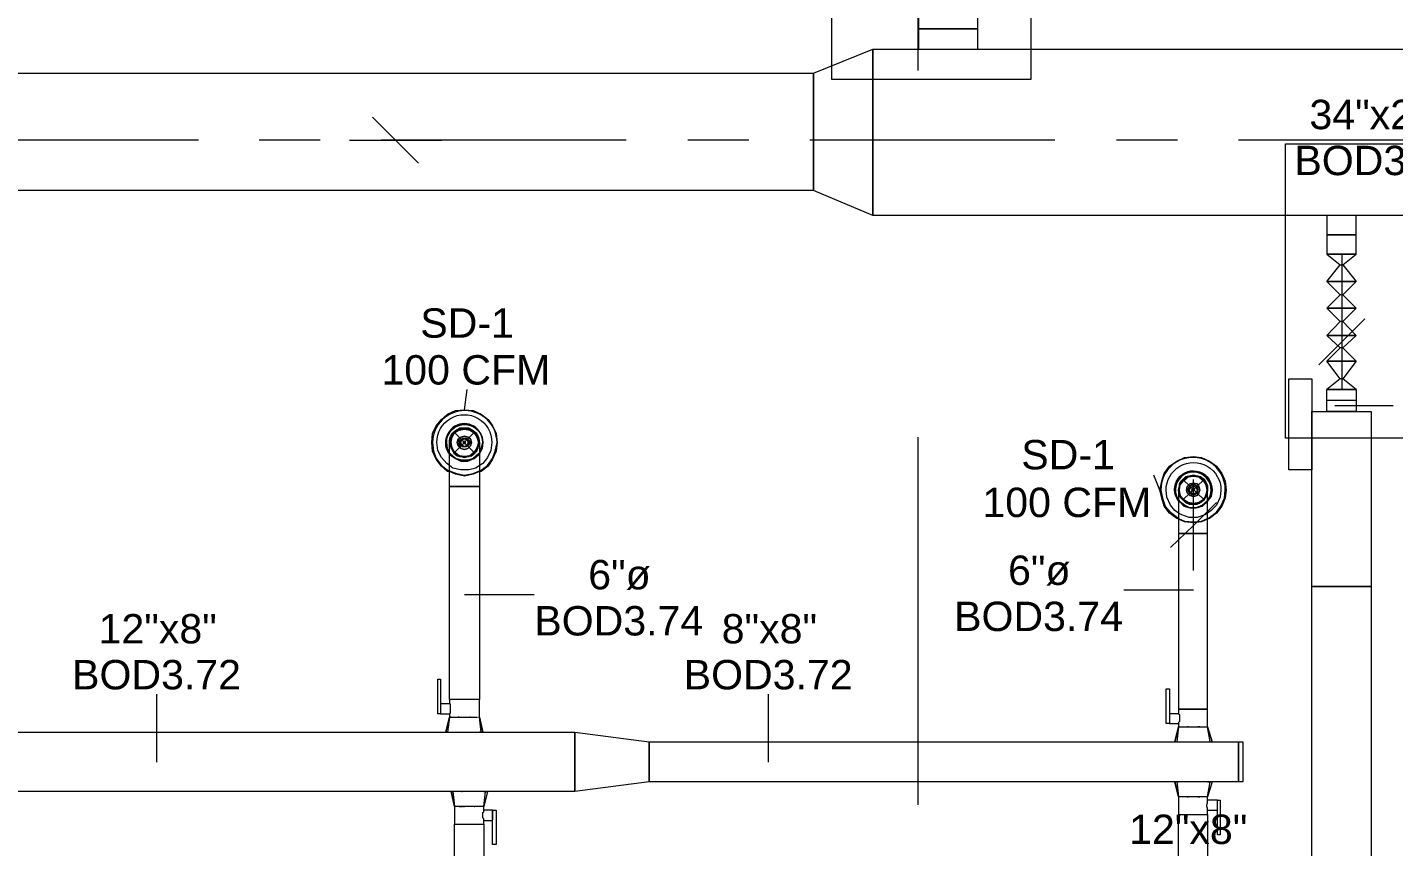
# Model space of a CAD drawing. Header units: metres. Extents: x 98 to 337, y -7 to 53.
# Drawn here: x 112.51 to 119.6, y 40.58 to 44.83 of the extents above; entities that cross this region are included whole.
import ezdxf

# ---------------------------------------------------------------- set-up
doc = ezdxf.new("R2010")
doc.units = ezdxf.units.M
doc.layers.add('HVAC - Ductos', color=5, linetype='Continuous', lineweight=0)
doc.layers.add('PDF_Text', color=7, linetype='Continuous', lineweight=0)
doc.layers.add('PDF_Geometry', color=7, linetype='Continuous', lineweight=0, true_color=0xaaaaaa)
doc.styles.add('PDF Helvetica', font='')
doc.styles.get('PDF Helvetica').set_extended_font_data('Helvetica')

msp = doc.modelspace()

# ---------------------------------------------------------------- linework, layer by layer
at = {"layer": 'HVAC - Ductos', "lineweight": 0}
for points in [[(117.4379, 44.7129), (117.4425, 44.7129), (117.4425, 44.8183), (117.4379, 44.8183), (117.4196, 44.8183), (117.3966, 44.8183), (117.3646, 44.8183), (117.328, 44.8183), (117.2913, 44.8183), (117.25, 44.8183), (117.2134, 44.8183), (117.1813, 44.8183), (117.1584, 44.8183), (117.1447, 44.8183), (117.1355, 44.8183), (117.1355, 44.7129), (117.1401, 44.7129)], [(121.1216, 43.8515), (116.8972, 43.8515), (116.8972, 44.7129), (121.1216, 44.7129)], [(117.1447, 44.7129), (117.1538, 44.7129), (117.1584, 44.7129)], [(117.163, 44.7129), (117.1721, 44.7129), (117.1767, 44.7129)], [(117.1859, 44.7129), (117.1951, 44.7129), (117.2042, 44.7129)], [(117.218, 44.7129), (117.2226, 44.7129), (117.2409, 44.7129)], [(117.2546, 44.7129), (117.2913, 44.7129), (117.3234, 44.7129), (117.328, 44.7129)], [(117.3371, 44.7129), (117.3554, 44.7129), (117.36, 44.7129)], [(117.3738, 44.7129), (117.3829, 44.7129), (117.3921, 44.7129)], [(117.4012, 44.7129), (117.4104, 44.7129), (117.415, 44.7129)], [(117.4196, 44.7129), (117.4287, 44.7129), (117.4333, 44.7129)], [(105.9562, 44.5892), (116.5903, 44.5892), (116.5903, 43.9799), (105.9562, 43.9799)], [(119.3347, 43.5949), (119.4034, 43.5079), (119.2523, 43.5079), (119.3209, 43.5949), (119.3347, 43.5949), (119.4034, 43.6499), (119.4034, 43.7507), (119.3943, 43.7507), (119.3851, 43.7507), (119.3668, 43.7507), (119.3485, 43.7507), (119.3301, 43.7507), (119.3072, 43.7507), (119.2889, 43.7507), (119.2751, 43.7507), (119.2614, 43.7507), (119.2569, 43.7507), (119.2523, 43.7507), (119.2523, 43.6499), (119.4034, 43.6499), (119.2523, 43.6499), (119.3209, 43.5949)], [(119.3347, 43.4392), (119.4034, 43.3704), (119.2523, 43.3704), (119.3209, 43.4392), (119.2523, 43.5079), (119.4034, 43.5079), (119.3347, 43.4392), (119.3209, 43.4392)], [(119.3347, 43.3017), (119.4034, 43.2284), (119.2523, 43.2284), (119.3209, 43.3017), (119.2523, 43.3704), (119.4034, 43.3704), (119.3347, 43.3017), (119.3209, 43.3017)], [(119.3347, 43.1643), (119.4034, 43.0955), (119.2523, 43.0955), (119.3209, 43.1643), (119.2523, 43.2284), (119.4034, 43.2284), (119.3347, 43.1643), (119.3209, 43.1643)], [(119.3209, 43.0039), (119.2523, 43.0955), (119.4034, 43.0955), (119.3347, 43.0039), (119.3209, 43.0039), (119.2523, 42.9489), (119.4034, 42.9489), (119.4034, 42.8939), (119.4034, 42.8344), (119.3989, 42.8344), (119.3897, 42.8344), (119.3759, 42.8344), (119.3622, 42.8344), (119.3439, 42.8344), (119.3301, 42.8344), (119.3072, 42.8344), (119.2889, 42.8344), (119.2751, 42.8344), (119.2614, 42.8344), (119.2569, 42.8344), (119.2523, 42.8344), (119.2523, 42.8939), (119.2523, 42.9489)], [(119.4034, 42.9489), (119.3347, 43.0039)], [(119.2523, 42.8939), (119.2569, 42.8939), (119.2614, 42.8939), (119.2751, 42.8939), (119.2889, 42.8939), (119.3072, 42.8939), (119.3301, 42.8939), (119.3485, 42.8939), (119.3668, 42.8939), (119.3805, 42.8939), (119.3943, 42.8939), (119.4034, 42.8939)], [(119.2751, 42.8939), (119.2935, 42.8939), (119.3072, 42.8939), (119.3301, 42.8939), (119.3485, 42.8939), (119.3668, 42.8939), (119.3805, 42.8939)], [(114.7026, 42.5228), (114.6935, 42.5228), (114.6614, 42.5503), (114.6339, 42.587), (114.6156, 42.6282), (114.611, 42.674), (114.6156, 42.7198), (114.6339, 42.7611), (114.6614, 42.7932), (114.6935, 42.8206), (114.7347, 42.839), (114.7805, 42.8436), (114.8263, 42.839), (114.8676, 42.8206), (114.9042, 42.7932), (114.9271, 42.7611), (114.9455, 42.7198), (114.95, 42.674), (114.9455, 42.6282), (114.9271, 42.587), (114.9042, 42.5503), (114.8676, 42.5228), (114.8584, 42.5228)], [(114.7531, 42.6008), (114.7485, 42.6053), (114.7301, 42.619), (114.7164, 42.6374), (114.7118, 42.6557), (114.7072, 42.674), (114.7118, 42.6924), (114.7164, 42.7107), (114.7301, 42.7244), (114.7439, 42.7382), (114.7622, 42.7428), (114.7805, 42.7474), (114.7989, 42.7428), (114.8171, 42.7382), (114.8309, 42.7244), (114.8447, 42.7107), (114.8538, 42.6924), (114.8538, 42.674), (114.8538, 42.6557), (114.8447, 42.6374), (114.8309, 42.619)], [(114.7164, 42.7061), (114.7301, 42.7244), (114.7485, 42.7382)], [(114.7255, 42.729), (114.8355, 42.619)], [(114.8355, 42.729), (114.7255, 42.619)], [(114.7485, 42.7428), (114.7531, 42.7428)], [(114.7576, 42.7428), (114.7805, 42.7474), (114.808, 42.7428)], [(114.808, 42.7428), (114.8126, 42.7428)], [(114.8126, 42.7382), (114.8309, 42.7244), (114.8493, 42.7061)], [(114.7118, 42.642), (114.7118, 42.6465), (114.7072, 42.674), (114.7118, 42.697)], [(114.7072, 42.6648), (114.7072, 42.6557), (114.7164, 42.6374), (114.7255, 42.619), (114.7439, 42.6053), (114.7622, 42.6008), (114.7805, 42.5962), (114.7989, 42.6008), (114.8171, 42.6053), (114.8355, 42.619), (114.8447, 42.6374), (114.8538, 42.6557), (114.8538, 42.6648)], [(114.7118, 42.697), (114.7118, 42.7015), (114.7118, 42.7061)], [(114.7301, 42.6236), (114.7164, 42.642)], [(114.8538, 42.6465), (114.8493, 42.642), (114.8355, 42.6236)], [(114.8493, 42.7061), (114.8493, 42.7015), (114.8538, 42.697)], [(114.8493, 42.697), (114.8538, 42.674), (114.8493, 42.6465)], [(114.7301, 42.619), (114.7439, 42.6099), (114.7622, 42.6008), (114.7805, 42.6008), (114.7989, 42.6008), (114.8171, 42.6099), (114.8309, 42.619), (114.8126, 42.6053), (114.808, 42.6008)], [(114.808, 42.6053), (114.7805, 42.6008), (114.7576, 42.6053)], [(118.4825, 42.2754), (118.4734, 42.28), (118.4367, 42.3075), (118.4092, 42.3441), (118.3955, 42.3854), (118.3863, 42.4266), (118.3955, 42.4725), (118.4092, 42.5137), (118.4367, 42.5503), (118.4734, 42.5778), (118.5146, 42.5962), (118.5604, 42.6008), (118.6017, 42.5962), (118.6429, 42.5778), (118.6795, 42.5503), (118.7071, 42.5137), (118.7253, 42.4725), (118.7299, 42.4266), (118.7253, 42.3854), (118.7071, 42.3441), (118.6795, 42.3075), (118.6429, 42.28), (118.6337, 42.2754)], [(114.8584, 42.5549), (114.8401, 42.5411), (114.8034, 42.532), (114.7622, 42.532), (114.7209, 42.5411), (114.7026, 42.5549)], [(114.7026, 42.5274), (114.7393, 42.5137), (114.7805, 42.5045), (114.8263, 42.5137), (114.8584, 42.5274)], [(114.8584, 42.5228), (114.8263, 42.5091), (114.7805, 42.4999), (114.7347, 42.5091), (114.7026, 42.5228)], [(118.3863, 42.4266), (118.3542, 42.5045)], [(118.5283, 42.4953), (118.5283, 42.4999), (118.5329, 42.4999)], [(118.5329, 42.4953), (118.5604, 42.4999), (118.5833, 42.4953)], [(118.5879, 42.4999), (118.5925, 42.4953)], [(118.4871, 42.4541), (118.4871, 42.4587), (118.4917, 42.4587)], [(118.4917, 42.4037), (118.4871, 42.4266), (118.4917, 42.4541)], [(118.4917, 42.4587), (118.5054, 42.4816), (118.5283, 42.4953)], [(118.5054, 42.4816), (118.6154, 42.3762)], [(118.6154, 42.4816), (118.5054, 42.3762)], [(118.5925, 42.4953), (118.6109, 42.4816), (118.6245, 42.4587)], [(118.6291, 42.4587), (118.6291, 42.4541)], [(118.6291, 42.4541), (118.6337, 42.4266), (118.6291, 42.4037), (118.6291, 42.3991), (118.6291, 42.3945)], [(118.4825, 42.4221), (118.4871, 42.4083), (118.4917, 42.3899), (118.5054, 42.3762), (118.5192, 42.3625), (118.5375, 42.3533), (118.5604, 42.3533), (118.5787, 42.3533), (118.5971, 42.3625), (118.6154, 42.3762), (118.6245, 42.3899), (118.6337, 42.4083), (118.6337, 42.4221)], [(118.4917, 42.3945), (118.4871, 42.3991), (118.4871, 42.4037)], [(118.5283, 42.3625), (118.5054, 42.3762), (118.4917, 42.3991)], [(118.6245, 42.3991), (118.6109, 42.3762), (118.5925, 42.3625)], [(118.6337, 42.3075), (118.62, 42.2983), (118.5787, 42.2846), (118.5375, 42.2846), (118.5008, 42.2983), (118.4825, 42.3075)], [(118.5833, 42.3579), (118.5604, 42.3533), (118.5329, 42.3579), (118.5283, 42.3579)], [(118.5925, 42.3579), (118.5879, 42.3579)], [(118.4825, 42.28), (118.5146, 42.2662), (118.5604, 42.2617), (118.6017, 42.2662), (118.6337, 42.28)], [(118.6337, 42.2754), (118.6017, 42.2617), (118.5604, 42.2571), (118.5146, 42.2617), (118.4825, 42.2754)], [(118.4688, 41.1208), (118.4642, 41.1208), (118.4825, 41.1987), (118.4871, 41.1987), (118.4917, 41.1987), (118.5054, 41.1987), (118.5192, 41.1987), (118.5375, 41.1987), (118.5604, 41.1987), (118.5787, 41.1987), (118.5971, 41.1987), (118.6154, 41.1987), (118.6245, 41.1987), (118.6291, 41.1987), (118.6337, 41.1987), (118.6337, 41.2903), (118.6245, 41.2903), (118.6154, 41.2903), (118.5971, 41.2903), (118.5787, 41.2903), (118.5604, 41.2903), (118.5375, 41.2903), (118.5192, 41.2903), (118.5054, 41.2903), (118.4917, 41.2903), (118.4871, 41.2903), (118.4825, 41.2903), (118.4871, 41.2903), (118.4917, 41.2903), (118.5054, 41.2903), (118.5192, 41.2903), (118.5375, 41.2903), (118.5604, 41.2903), (118.5787, 41.2903), (118.5971, 41.2903), (118.6154, 41.2903), (118.6245, 41.2903), (118.6337, 41.2903), (118.6337, 42.2021), (118.6245, 42.2021), (118.6154, 42.2021), (118.5971, 42.2021), (118.5787, 42.2021), (118.5604, 42.2021), (118.5375, 42.2021), (118.5192, 42.2021), (118.5054, 42.2021), (118.4917, 42.2021), (118.4871, 42.2021), (118.4825, 42.2021), (118.4825, 41.2903), (118.4825, 41.2675), (118.4367, 41.2675), (118.4367, 41.2629), (118.4367, 41.2583), (118.4367, 41.2491), (118.4367, 41.2445), (118.4367, 41.2354), (118.4367, 41.2308), (118.4367, 41.2263), (118.4367, 41.2217), (118.4367, 41.2171), (118.4825, 41.2171), (118.4825, 41.1987), (118.4734, 41.1208)], [(114.7805, 41.886), (115.1425, 41.886)], [(114.7026, 41.3179), (114.7072, 41.3179), (114.7072, 41.3133), (114.7072, 41.3087), (114.7072, 41.2995), (114.7072, 41.2903), (114.7072, 41.2812), (114.7072, 41.2766), (114.7072, 41.272), (114.7026, 41.2675)], [(114.6568, 41.2675), (114.7026, 41.2675), (114.7026, 41.2491), (114.7072, 41.2491), (114.7118, 41.2491), (114.7164, 41.2491), (114.7255, 41.2491), (114.7439, 41.2491), (114.7622, 41.2491), (114.7805, 41.2491), (114.7989, 41.2491), (114.8171, 41.2491), (114.8355, 41.2491), (114.8447, 41.2491), (114.8493, 41.2491)], [(114.7026, 41.2491), (114.6935, 41.1712), (114.698, 41.1712), (114.7072, 41.1712)], [(114.7989, 41.1712), (114.8034, 41.1712), (114.8126, 41.1712), (114.8263, 41.1712), (114.8355, 41.1712), (114.8538, 41.1712), (114.863, 41.1712), (114.8676, 41.1712), (114.8584, 41.2491)], [(114.8767, 41.1712), (114.8584, 41.2491), (114.8767, 41.1712)], [(118.4825, 41.2675), (118.4871, 41.2629), (118.4871, 41.2583), (118.4871, 41.2491), (118.4871, 41.2399), (118.4871, 41.2308), (118.4871, 41.2263), (118.4825, 41.2217), (118.4825, 41.2171)], [(114.7118, 41.1712), (114.7255, 41.1712), (114.7301, 41.1712)], [(114.7347, 41.1712), (114.7393, 41.1712), (114.7485, 41.1712), (114.7622, 41.1712)], [(114.7667, 41.1712), (114.7713, 41.1712), (114.7943, 41.1712)], [(114.863, 41.1712), (114.8584, 41.1712)], [(115.3532, 41.1712), (115.7381, 41.1208)], [(118.4825, 41.1987), (118.4642, 41.1208), (118.4688, 41.1208), (118.4734, 41.1208), (118.4871, 41.1208), (118.5054, 41.1208), (118.51, 41.1208), (118.5146, 41.1208), (118.5238, 41.1208), (118.5375, 41.1208), (118.5421, 41.1208)], [(118.6566, 41.1208), (118.6337, 41.1987), (118.6566, 41.1208)], [(118.6475, 41.1208), (118.6337, 41.1987)], [(115.7381, 41.1208), (115.7381, 40.9147)], [(118.5466, 41.1208), (118.5696, 41.1208), (118.5742, 41.1208), (118.5787, 41.1208), (118.5925, 41.1208), (118.6017, 41.1208), (118.6063, 41.1208), (118.6154, 41.1208), (118.6291, 41.1208)], [(118.6337, 41.1208), (118.6429, 41.1208), (118.6475, 41.1208), (118.652, 41.1208), (118.6566, 41.1208), (118.652, 41.1208)], [(115.7381, 40.9147), (115.3532, 40.8643)], [(118.4642, 40.9147), (118.4825, 40.8368), (118.4642, 40.9147)], [(118.5421, 40.9147), (118.5375, 40.9147), (118.5238, 40.9147), (118.5146, 40.9147), (118.51, 40.9147), (118.5054, 40.9147), (118.4871, 40.9147), (118.4734, 40.9147), (118.4825, 40.8368)], [(118.478, 40.9147), (118.4825, 40.9147)], [(118.6337, 40.9147), (118.6429, 40.9147), (118.6475, 40.9147), (118.652, 40.9147), (118.6566, 40.9147), (118.6337, 40.8368), (118.6291, 40.8368), (118.6245, 40.8368), (118.6154, 40.8368), (118.5971, 40.8368), (118.5787, 40.8368), (118.5604, 40.8368), (118.5375, 40.8368), (118.5192, 40.8368), (118.5054, 40.8368), (118.4917, 40.8368), (118.4871, 40.8368), (118.4825, 40.8368), (118.4825, 40.7451), (118.4871, 40.7451), (118.4917, 40.7451), (118.5054, 40.7451), (118.5192, 40.7451), (118.5375, 40.7451), (118.5604, 40.7451), (118.5787, 40.7451), (118.5971, 40.7451), (118.6154, 40.7451), (118.6245, 40.7451), (118.6337, 40.7451), (118.6337, 40.7681), (118.6841, 40.7681), (118.6841, 40.7726), (118.6841, 40.7772), (118.6841, 40.7864), (118.6841, 40.7909), (118.6841, 40.8001), (118.6841, 40.8047), (118.6841, 40.8093), (118.6841, 40.8139)], [(118.6291, 40.9147), (118.6154, 40.9147), (118.6063, 40.9147), (118.6017, 40.9147), (118.5925, 40.9147), (118.5787, 40.9147), (118.5742, 40.9147), (118.5696, 40.9147), (118.5466, 40.9147)], [(118.6841, 40.8185), (118.6337, 40.8185), (118.6337, 40.8368), (118.6475, 40.9147)], [(118.652, 40.9147), (118.6566, 40.9147), (118.6337, 40.8368)], [(114.7301, 40.8643), (114.7209, 40.8643), (114.7164, 40.8643), (114.7118, 40.8643)], [(114.7118, 40.8643), (114.7301, 40.7864), (114.7118, 40.8643)], [(114.7209, 40.8643), (114.7301, 40.7864)], [(114.8813, 40.8643), (114.8905, 40.8643), (114.8951, 40.8643), (114.8996, 40.8643), (114.8813, 40.7864), (114.8767, 40.7864), (114.8721, 40.7864), (114.8584, 40.7864), (114.8447, 40.7864), (114.8263, 40.7864), (114.808, 40.7864), (114.7851, 40.7864), (114.7667, 40.7864), (114.7531, 40.7864), (114.7393, 40.7864), (114.7347, 40.7864), (114.7301, 40.7864), (114.7301, 40.6947), (114.7393, 40.6947), (114.7531, 40.6947), (114.7667, 40.6947), (114.7851, 40.6947), (114.808, 40.6947), (114.8263, 40.6947), (114.8447, 40.6947), (114.8584, 40.6947), (114.8721, 40.6947), (114.8813, 40.6947), (114.8813, 40.7131), (114.9271, 40.7131)], [(114.7531, 40.8643), (114.7347, 40.8643)], [(114.8767, 40.8643), (114.8584, 40.8643), (114.8538, 40.8643), (114.8493, 40.8643), (114.8401, 40.8643), (114.8263, 40.8643), (114.8217, 40.8643), (114.8171, 40.8643), (114.7943, 40.8643), (114.7897, 40.8643), (114.7851, 40.8643), (114.7713, 40.8643), (114.7622, 40.8643), (114.7576, 40.8643)], [(114.7667, 40.8643), (114.7713, 40.8643)], [(114.9271, 40.7681), (114.8813, 40.7681), (114.8813, 40.7864), (114.8905, 40.8643)], [(114.8996, 40.8643), (114.8813, 40.7864)], [(118.6337, 40.7681), (118.6337, 40.7726), (118.6337, 40.7772), (118.6291, 40.7864), (118.6291, 40.7955), (118.6337, 40.8047), (118.6337, 40.8093), (118.6337, 40.8139), (118.6337, 40.8185)], [(114.8813, 40.7131), (114.8813, 40.7177), (114.8813, 40.7222), (114.8767, 40.7268), (114.8767, 40.7359), (114.8767, 40.7451), (114.8767, 40.7543), (114.8813, 40.7589), (114.8813, 40.7635), (114.8813, 40.7681)], [(114.9271, 40.7635), (114.9271, 40.7589), (114.9271, 40.7543), (114.9271, 40.7451), (114.9271, 40.7405), (114.9271, 40.7359), (114.9271, 40.7268), (114.9271, 40.7222), (114.9271, 40.7177)], [(118.4825, 39.5172), (118.4825, 40.7451), (118.4871, 40.7451), (118.4917, 40.7451), (118.5054, 40.7451), (118.5192, 40.7451), (118.5375, 40.7451), (118.5604, 40.7451), (118.5787, 40.7451), (118.5971, 40.7451), (118.6154, 40.7451), (118.6245, 40.7451), (118.6337, 40.7451), (118.6337, 39.5172)], [(114.7301, 39.4668), (114.7301, 40.6947), (114.7393, 40.6947), (114.7531, 40.6947), (114.7667, 40.6947), (114.7851, 40.6947), (114.808, 40.6947), (114.8263, 40.6947), (114.8447, 40.6947), (114.8584, 40.6947), (114.8721, 40.6947), (114.8813, 40.6947), (114.8813, 39.4668)]]:
    msp.add_lwpolyline(points, dxfattribs=at)
for points in [[(116.8972, 43.8515), (116.5903, 43.9799), (116.5903, 44.5892), (116.8972, 44.7129)], [(119.4034, 43.8515), (119.3943, 43.8515), (119.3851, 43.8515), (119.3668, 43.8515), (119.3485, 43.8515), (119.3301, 43.8515), (119.3072, 43.8515), (119.2889, 43.8515), (119.2751, 43.8515), (119.2614, 43.8515), (119.2569, 43.8515), (119.2523, 43.8515), (119.2523, 43.7507), (119.2569, 43.7507), (119.2614, 43.7507), (119.2751, 43.7507), (119.2889, 43.7507), (119.3072, 43.7507), (119.3301, 43.7507), (119.3485, 43.7507), (119.3668, 43.7507), (119.3851, 43.7507), (119.3943, 43.7507), (119.4034, 43.7507)], [(119.4034, 43.6499), (119.3943, 43.6499), (119.3851, 43.6499), (119.3668, 43.6499), (119.3485, 43.6499), (119.3301, 43.6499), (119.3072, 43.6499), (119.2889, 43.6499), (119.2751, 43.6499), (119.2614, 43.6499), (119.2569, 43.6499), (119.2523, 43.6499), (119.2569, 43.6499), (119.2614, 43.6499), (119.2751, 43.6499), (119.2889, 43.6499), (119.3072, 43.6499), (119.3301, 43.6499), (119.3485, 43.6499), (119.3668, 43.6499), (119.3851, 43.6499), (119.3943, 43.6499)], [(119.0552, 43.0039), (119.1744, 43.0039), (119.1744, 42.532), (119.0552, 42.532)], [(119.4034, 42.9489), (119.3989, 42.9489), (119.3943, 42.9489), (119.3805, 42.9489), (119.3668, 42.9489), (119.3485, 42.9489), (119.3301, 42.9489), (119.3072, 42.9489), (119.2935, 42.9489), (119.2751, 42.9489), (119.266, 42.9489), (119.2569, 42.9489), (119.2523, 42.9489), (119.2569, 42.9489), (119.266, 42.9489), (119.2751, 42.9489), (119.2935, 42.9489), (119.3072, 42.9489), (119.3301, 42.9489), (119.3485, 42.9489), (119.3668, 42.9489), (119.3805, 42.9489), (119.3943, 42.9489), (119.3989, 42.9489)], [(119.2523, 42.9489), (119.2614, 42.9489), (119.2751, 42.9489), (119.2981, 42.9489), (119.3301, 42.9489), (119.3576, 42.9489), (119.3805, 42.9489), (119.3989, 42.9489), (119.4034, 42.9489), (119.3989, 42.9489), (119.3805, 42.9489), (119.3576, 42.9489), (119.3301, 42.9489), (119.2981, 42.9489), (119.2751, 42.9489), (119.2569, 42.9489)], [(119.4034, 42.9489), (119.3989, 42.9489), (119.3805, 42.9489), (119.3576, 42.9489), (119.3301, 42.9489), (119.2981, 42.9489), (119.2751, 42.9489), (119.2614, 42.9489), (119.2523, 42.9489), (119.2569, 42.9489), (119.2751, 42.9489), (119.2981, 42.9489), (119.3301, 42.9489), (119.3576, 42.9489), (119.3805, 42.9489), (119.3989, 42.9489)], [(119.4813, 42.8344), (119.4813, 41.9272), (119.1744, 41.9272), (119.1744, 42.8344)], [(114.8447, 42.7198), (114.8034, 42.7474), (114.7576, 42.7474), (114.7209, 42.7198), (114.7026, 42.674), (114.7209, 42.6282), (114.7576, 42.6008), (114.8034, 42.6008), (114.8447, 42.6282), (114.8584, 42.674)], [(114.7301, 42.7244), (114.7531, 42.7382), (114.7805, 42.7428), (114.808, 42.7382), (114.8309, 42.7244), (114.8447, 42.7015), (114.8538, 42.674), (114.8447, 42.6465), (114.8309, 42.6236), (114.808, 42.6053), (114.7805, 42.6008), (114.7531, 42.6053), (114.7301, 42.6236), (114.7164, 42.6465), (114.7118, 42.674), (114.7164, 42.7015)], [(114.7989, 42.642), (114.8126, 42.6557), (114.8171, 42.674), (114.8126, 42.6557), (114.7989, 42.642), (114.7805, 42.6374), (114.7622, 42.642), (114.7485, 42.6557), (114.7439, 42.674), (114.7485, 42.6924), (114.7622, 42.7015), (114.7805, 42.7061), (114.7989, 42.7015), (114.8126, 42.6924), (114.8171, 42.674), (114.8126, 42.6924), (114.7989, 42.7015), (114.7805, 42.7061), (114.7622, 42.7015), (114.7531, 42.6924), (114.7485, 42.674), (114.7531, 42.6557), (114.7622, 42.642), (114.7805, 42.6374)], [(114.7622, 42.6878), (114.7713, 42.697), (114.7897, 42.697), (114.8034, 42.6878), (114.808, 42.674), (114.8034, 42.6603), (114.7897, 42.6511), (114.7713, 42.6511), (114.7622, 42.6603), (114.7531, 42.674)], [(114.7622, 42.6878), (114.7713, 42.697), (114.7897, 42.697), (114.7989, 42.6878), (114.8034, 42.674), (114.7989, 42.6603), (114.7897, 42.6511), (114.7713, 42.6511), (114.7622, 42.6603), (114.7576, 42.674)], [(114.7667, 42.6878), (114.7805, 42.6924), (114.7943, 42.6878), (114.7989, 42.674), (114.7943, 42.6603), (114.7805, 42.6511), (114.7667, 42.6603), (114.7622, 42.674)], [(114.7759, 42.6786), (114.7759, 42.674), (114.7759, 42.6786), (114.7851, 42.6786), (114.7851, 42.674), (114.7851, 42.6786)], [(114.7851, 42.6694), (114.7851, 42.674), (114.7851, 42.6694), (114.7759, 42.6694), (114.7759, 42.674), (114.7759, 42.6694)], [(114.8584, 42.6145), (114.8721, 42.642), (114.8767, 42.674), (114.8721, 42.642)], [(114.7072, 42.6145), (114.7347, 42.5916), (114.7667, 42.5824), (114.7989, 42.5824), (114.8263, 42.5916), (114.8538, 42.6145), (114.8584, 42.619), (114.8538, 42.6145), (114.8263, 42.5916), (114.7989, 42.5824), (114.7667, 42.5824), (114.7347, 42.5916), (114.7072, 42.6145), (114.7026, 42.619)], [(114.8538, 42.6099), (114.8309, 42.5916), (114.7989, 42.5778), (114.7622, 42.5778), (114.7347, 42.5916), (114.7072, 42.6099), (114.7026, 42.6145), (114.7072, 42.6099), (114.7347, 42.5916), (114.7622, 42.5778), (114.7989, 42.5778), (114.8309, 42.5916), (114.8538, 42.6099), (114.8584, 42.6145)], [(118.62, 42.4725), (118.5833, 42.4999), (118.5375, 42.4999), (118.4962, 42.4725), (118.4825, 42.4266), (118.4962, 42.3854), (118.5375, 42.3579), (118.5833, 42.3579), (118.62, 42.3854), (118.6337, 42.4266)], [(118.5329, 42.4953), (118.5604, 42.4999), (118.5879, 42.4953), (118.6109, 42.477), (118.6245, 42.4541), (118.6291, 42.4266), (118.6245, 42.3991), (118.6109, 42.3762), (118.5879, 42.3625), (118.5604, 42.3579), (118.5329, 42.3625), (118.51, 42.3762), (118.4917, 42.3991), (118.4871, 42.4266), (118.4917, 42.4541), (118.51, 42.477)], [(118.6291, 42.4083), (118.6245, 42.3899), (118.6109, 42.3762), (118.5971, 42.3625), (118.5787, 42.3579), (118.5604, 42.3533), (118.5421, 42.3579), (118.5238, 42.3625), (118.5054, 42.3762), (118.4962, 42.3899), (118.4871, 42.4083), (118.4871, 42.4266), (118.4871, 42.4495), (118.4962, 42.4633), (118.5054, 42.4816), (118.5238, 42.4907), (118.5421, 42.4999), (118.5604, 42.4999), (118.5787, 42.4999), (118.5971, 42.4907), (118.6109, 42.4816), (118.6245, 42.4633), (118.6291, 42.4495), (118.6337, 42.4266)], [(118.5283, 42.4449), (118.5238, 42.4266), (118.5283, 42.4449), (118.5421, 42.4587), (118.5604, 42.4633), (118.5787, 42.4587), (118.5879, 42.4449), (118.5925, 42.4266), (118.5879, 42.4449), (118.5787, 42.4587), (118.5604, 42.4633), (118.5421, 42.4587)], [(118.5375, 42.4449), (118.5329, 42.4266), (118.5375, 42.4449), (118.5512, 42.4541), (118.5696, 42.4541), (118.5787, 42.4449), (118.5833, 42.4266), (118.5787, 42.4449), (118.565, 42.4541), (118.5512, 42.4541)], [(118.5466, 42.4403), (118.5604, 42.4495), (118.5742, 42.4403), (118.5787, 42.4266), (118.5742, 42.4129), (118.5604, 42.4083), (118.5466, 42.4129), (118.5375, 42.4266)], [(118.5558, 42.4221), (118.5604, 42.4221), (118.565, 42.4266), (118.5604, 42.4221), (118.5558, 42.4221), (118.5512, 42.4266), (118.5558, 42.4358), (118.5604, 42.4358), (118.565, 42.4266), (118.5604, 42.4312), (118.5558, 42.4312), (118.5558, 42.4266)], [(118.6063, 42.3441), (118.5742, 42.335), (118.5421, 42.335), (118.51, 42.3441), (118.4871, 42.3671), (118.4825, 42.3716), (118.4871, 42.3671), (118.4825, 42.3762), (118.4871, 42.3671), (118.5146, 42.3487), (118.5421, 42.335), (118.5742, 42.335), (118.6063, 42.3487), (118.6291, 42.3671), (118.6337, 42.3762), (118.6291, 42.3671), (118.6063, 42.3487), (118.5742, 42.335), (118.5421, 42.335), (118.5146, 42.3487), (118.4871, 42.3671), (118.51, 42.3441), (118.5421, 42.335), (118.5742, 42.335), (118.6063, 42.3441), (118.6337, 42.3671), (118.6337, 42.3716), (118.6337, 42.3671)], [(118.5879, 42.4129), (118.5925, 42.4266), (118.5879, 42.4129), (118.5787, 42.3991), (118.5604, 42.3945), (118.5421, 42.3991), (118.5283, 42.4129), (118.5238, 42.4266), (118.5283, 42.4129), (118.5421, 42.3991), (118.5604, 42.3945), (118.5787, 42.3991)], [(118.5787, 42.4129), (118.5833, 42.4266), (118.5787, 42.4129), (118.5696, 42.4037), (118.5512, 42.4037), (118.5375, 42.4129), (118.5329, 42.4266), (118.5375, 42.4129), (118.5512, 42.4037), (118.565, 42.4037)], [(118.6337, 42.3716), (118.652, 42.3945), (118.6566, 42.4266), (118.652, 42.3945)], [(119.1744, 39.9204), (119.1744, 41.9272), (119.4813, 41.9272), (119.4813, 39.9204)], [(114.6431, 41.4461), (114.6568, 41.4461), (114.6568, 41.2675), (114.6431, 41.2675)], [(118.4184, 41.3957), (118.4367, 41.3957), (118.4367, 41.2171), (118.4184, 41.2171)], [(114.6843, 41.1712), (114.7026, 41.2491), (114.6843, 41.1712), (114.6889, 41.1712)], [(114.7118, 41.2491), (114.7072, 41.2491)], [(114.7531, 41.2491), (114.7485, 41.2491)], [(114.8126, 41.2491), (114.808, 41.2491)], [(115.3532, 40.8643), (110.9593, 40.8643), (110.9593, 41.1712), (115.3532, 41.1712)], [(114.8721, 41.1712), (114.8767, 41.1712)], [(118.5329, 41.1987), (118.5283, 41.1987)], [(118.5925, 41.1987), (118.5879, 41.1987), (118.5833, 41.1987), (118.5879, 41.1987)], [(115.7381, 41.1208), (118.7941, 41.1208), (118.7941, 40.9147), (115.7381, 40.9147)], [(118.7941, 40.9147), (118.7941, 41.1208), (118.817, 41.1208), (118.817, 40.9147)], [(118.4688, 40.9147), (118.4642, 40.9147)], [(118.5283, 40.8368), (118.5329, 40.8368)], [(118.5833, 40.8368), (118.5879, 40.8368), (118.5925, 40.8368), (118.5879, 40.8368)], [(118.6979, 40.6398), (118.6841, 40.6398), (118.6841, 40.8185), (118.6979, 40.8185)], [(114.7531, 40.7864), (114.7713, 40.7864)], [(114.7759, 40.7864), (114.7805, 40.7864)], [(114.8309, 40.7864), (114.8355, 40.7864)], [(114.9455, 40.5894), (114.9271, 40.5894), (114.9271, 40.7681), (114.9455, 40.7681)]]:
    msp.add_lwpolyline(points, close=True, dxfattribs=at)
for points in [[(114.8584, 42.5274), (114.863, 42.5274), (114.8996, 42.5549), (114.9271, 42.5916), (114.9409, 42.6282), (114.95, 42.674, 0.98638), (114.6156, 42.674), (114.6202, 42.6282), (114.6339, 42.5916), (114.6614, 42.5549), (114.698, 42.5274), (114.7026, 42.5274)], [(114.7026, 42.5549), (114.6889, 42.5641), (114.6614, 42.5962), (114.6431, 42.6328), (114.6385, 42.674, -1.013051), (114.9225, 42.674), (114.918, 42.6328), (114.8996, 42.5962), (114.8767, 42.5641), (114.8584, 42.5549)], [(114.7026, 42.674, -1.065223), (114.8538, 42.6648), (114.8584, 42.674), (114.8584, 42.6694), (114.8584, 42.6557), (114.8584, 42.6282), (114.8584, 42.5916), (114.8584, 42.5503), (114.8584, 42.4999), (114.8584, 42.4449), (114.8538, 42.4449), (114.8447, 42.4449), (114.8355, 42.4449), (114.8171, 42.4449), (114.7989, 42.4449), (114.7805, 42.4449), (114.7622, 42.4449), (114.7439, 42.4449), (114.7255, 42.4449), (114.7164, 42.4449), (114.7072, 42.4449), (114.7026, 42.4449), (114.7072, 42.4449), (114.7164, 42.4449), (114.7255, 42.4449), (114.7439, 42.4449), (114.7622, 42.4449), (114.7805, 42.4449), (114.7989, 42.4449), (114.8171, 42.4449), (114.8355, 42.4449), (114.8447, 42.4449), (114.8538, 42.4449), (114.8584, 42.4449), (114.8584, 41.3407), (114.8538, 41.3407), (114.8447, 41.3407), (114.8355, 41.3407), (114.8171, 41.3407), (114.7989, 41.3407), (114.7805, 41.3407), (114.7622, 41.3407), (114.7439, 41.3407), (114.7255, 41.3407), (114.7164, 41.3407), (114.7072, 41.3407), (114.7026, 41.3407), (114.7026, 41.3179), (114.6568, 41.3179), (114.6568, 41.3133), (114.6568, 41.3087), (114.6568, 41.2995), (114.6568, 41.2949), (114.6568, 41.2858), (114.6568, 41.2812), (114.6568, 41.2766), (114.6568, 41.272)], [(114.8538, 41.2491), (114.8584, 41.2491), (114.8584, 41.3407), (114.8538, 41.3407), (114.8447, 41.3407), (114.8355, 41.3407), (114.8171, 41.3407), (114.7989, 41.3407), (114.7805, 41.3407), (114.7622, 41.3407), (114.7439, 41.3407), (114.7255, 41.3407), (114.7164, 41.3407), (114.7072, 41.3407), (114.7026, 41.3407), (114.7026, 42.4449), (114.7026, 42.4816), (114.7026, 42.532), (114.7026, 42.5778), (114.7026, 42.619), (114.7026, 42.6465), (114.7026, 42.6648), (114.7026, 42.674), (114.7072, 42.6648, -1.064979), (114.8584, 42.674)], [(118.6337, 42.28), (118.6429, 42.2846), (118.6795, 42.3121), (118.7025, 42.3441), (118.7207, 42.3854), (118.7253, 42.4266, 1.013803), (118.3909, 42.4266), (118.4, 42.3854), (118.4138, 42.3441), (118.4413, 42.3121), (118.478, 42.2846), (118.4825, 42.28)], [(118.4825, 42.3075), (118.4642, 42.3213), (118.4413, 42.3487), (118.423, 42.3899), (118.4184, 42.4266, -1.008099), (118.7025, 42.4266), (118.6979, 42.3899), (118.6795, 42.3487), (118.652, 42.3213), (118.6337, 42.3075)]]:
    msp.add_lwpolyline(points, format="xyb", dxfattribs=at)
for points in [[(114.8767, 42.674, 1.351669), (114.7026, 42.619), (114.6935, 42.642), (114.6889, 42.674, -1.37219), (114.8584, 42.619), (114.8676, 42.642), (114.8767, 42.674, 1.01822), (114.6843, 42.674), (114.6889, 42.642), (114.7026, 42.6145, -1.361842)], [(118.6337, 42.3762), (118.6475, 42.3945), (118.652, 42.4266, 1.361425), (118.4825, 42.3762), (118.4734, 42.3945), (118.4642, 42.4266), (118.4688, 42.3945), (118.4825, 42.3716, -1.421726), (118.6566, 42.4266, 1.018203), (118.4642, 42.4266, -1.387855)]]:
    msp.add_lwpolyline(points, format="xyb", close=True, dxfattribs=at)
at = {"layer": 'PDF_Geometry', "color": 240, "lineweight": 0, "true_color": 0xed1f24}
for points in [[(116.685, 46.2353), (117.7174, 46.2353), (117.7174, 44.5562), (116.685, 44.5562)], [(119.037, 44.223), (119.8403, 44.223), (119.8403, 42.6969), (119.037, 42.6969)]]:
    msp.add_lwpolyline(points, close=True, dxfattribs=at)
at = {"layer": 'PDF_Geometry', "lineweight": 0}
for points in [[(117.1355, 45.0657), (117.1355, 44.8183), (117.1447, 44.8183), (117.1584, 44.8183), (117.1813, 44.8183), (117.2134, 44.8183), (117.25, 44.8183), (117.2913, 44.8183), (117.328, 44.8183), (117.3646, 44.8183), (117.3966, 44.8183), (117.4196, 44.8183), (117.4379, 44.8183), (117.4425, 44.8183), (117.4425, 45.0657), (117.1355, 45.0657), (117.2042, 45.1252), (117.1172, 45.1527), (117.4058, 45.2581), (117.36, 45.1573), (117.2042, 45.1252)], [(117.1309, 44.9236), (117.1309, 44.6029)], [(114.304, 44.3601), (114.4231, 44.241), (114.5422, 44.1219)], [(113.4014, 44.241), (112.1277, 44.241)], [(114.0337, 44.241), (113.7175, 44.241)], [(114.1849, 44.241), (114.4231, 44.241), (114.6614, 44.241)], [(115.619, 44.241), (114.3498, 44.241)], [(116.2558, 44.241), (115.9397, 44.241)], [(117.8411, 44.241), (116.5719, 44.241)], [(118.478, 44.241), (118.1618, 44.241)], [(120.0632, 44.241), (118.7941, 44.241)], [(119.3301, 43.6499), (119.3301, 43.4758), (119.3301, 43.3017), (119.3301, 43.1276), (119.3301, 42.9489)], [(119.3301, 43.4346), (119.3301, 43.1963), (119.3301, 42.9581)], [(119.4493, 43.3154), (119.3301, 43.1963), (119.211, 43.0772)], [(114.7805, 42.8436), (114.7943, 42.9489)], [(119.2935, 42.8665), (119.5958, 42.8665)], [(117.1309, 42.7015), (117.1309, 42.3808)], [(118.4825, 42.4266), (118.4825, 42.4221), (118.4825, 42.4037), (118.4825, 42.3716), (118.4825, 42.335), (118.4825, 42.2846), (118.4825, 42.2342), (118.4825, 42.2021), (118.4871, 42.2021), (118.4917, 42.2021), (118.5054, 42.2021), (118.5192, 42.2021), (118.5375, 42.2021), (118.5604, 42.2021), (118.5787, 42.2021), (118.5971, 42.2021), (118.6154, 42.2021), (118.6245, 42.2021), (118.6337, 42.2021), (118.6337, 42.2525), (118.6337, 42.3029), (118.6337, 42.3487), (118.6337, 42.3854), (118.6337, 42.4129), (118.6337, 42.4266), (118.6337, 42.4221), (118.6337, 42.4266), (118.6337, 42.4495), (118.6245, 42.4679), (118.6154, 42.4816), (118.5971, 42.4953), (118.5787, 42.4999), (118.5604, 42.5045), (118.5375, 42.4999), (118.5192, 42.4953), (118.5054, 42.4816), (118.4917, 42.4679), (118.4871, 42.4495), (118.4825, 42.4266), (118.4825, 42.4221), (118.4825, 42.4266), (118.4871, 42.4495), (118.4917, 42.4679), (118.5054, 42.4816), (118.5192, 42.4953), (118.5375, 42.4999), (118.5604, 42.5045), (118.5787, 42.4999), (118.5971, 42.4953), (118.6154, 42.4816), (118.6245, 42.4679), (118.6337, 42.4495), (118.6337, 42.4266)], [(117.1309, 42.4816), (117.1309, 42.2434), (117.1309, 42.0097)], [(118.5604, 42.0097), (118.5604, 42.2434), (118.5604, 42.4816)], [(118.6795, 42.3625), (118.5604, 42.2434), (118.4413, 42.1288)], [(117.1309, 42.0647), (117.1309, 40.7955)], [(118.5604, 41.9089), (118.1985, 41.9089)], [(113.1861, 41.0154), (113.1861, 41.3683)], [(116.3566, 41.0154), (116.3566, 41.3683)], [(115.3532, 40.8643), (115.3532, 41.1712)]]:
    msp.add_lwpolyline(points, dxfattribs=at)

# ---------------------------------------------------------------- texts
at = {"layer": 'PDF_Text', "lineweight": 0, "char_height": 0.15242, "attachment_point": 4, "style": 'PDF Helvetica'}
for s, insert in [('34"x20"', (119.1614, 44.3737)), ('BOD3.66', (119.0835, 44.1354)), ('SD-1', (114.5521, 43.2924)), ('100 CFM', (114.3505, 43.0495)), ('SD-1', (117.6677, 42.6097)), ('100 CFM', (117.4661, 42.3622)), ('6"ø', (117.599, 42.0094)), ('6"ø', (115.4226, 41.9865)), ('BOD3.74', (115.1431, 41.7483)), ('BOD3.74', (117.3195, 41.7712)), ('12"x8"', (112.8843, 41.707)), ('8"x8"', (116.1145, 41.707)), ('BOD3.72', (112.7468, 41.4688)), ('BOD3.72', (115.9175, 41.4688)), ('12"x8"', (118.2267, 40.667))]:
    msp.add_mtext(s, dxfattribs=dict(at, insert=insert))

doc.saveas('drawing.dxf')
